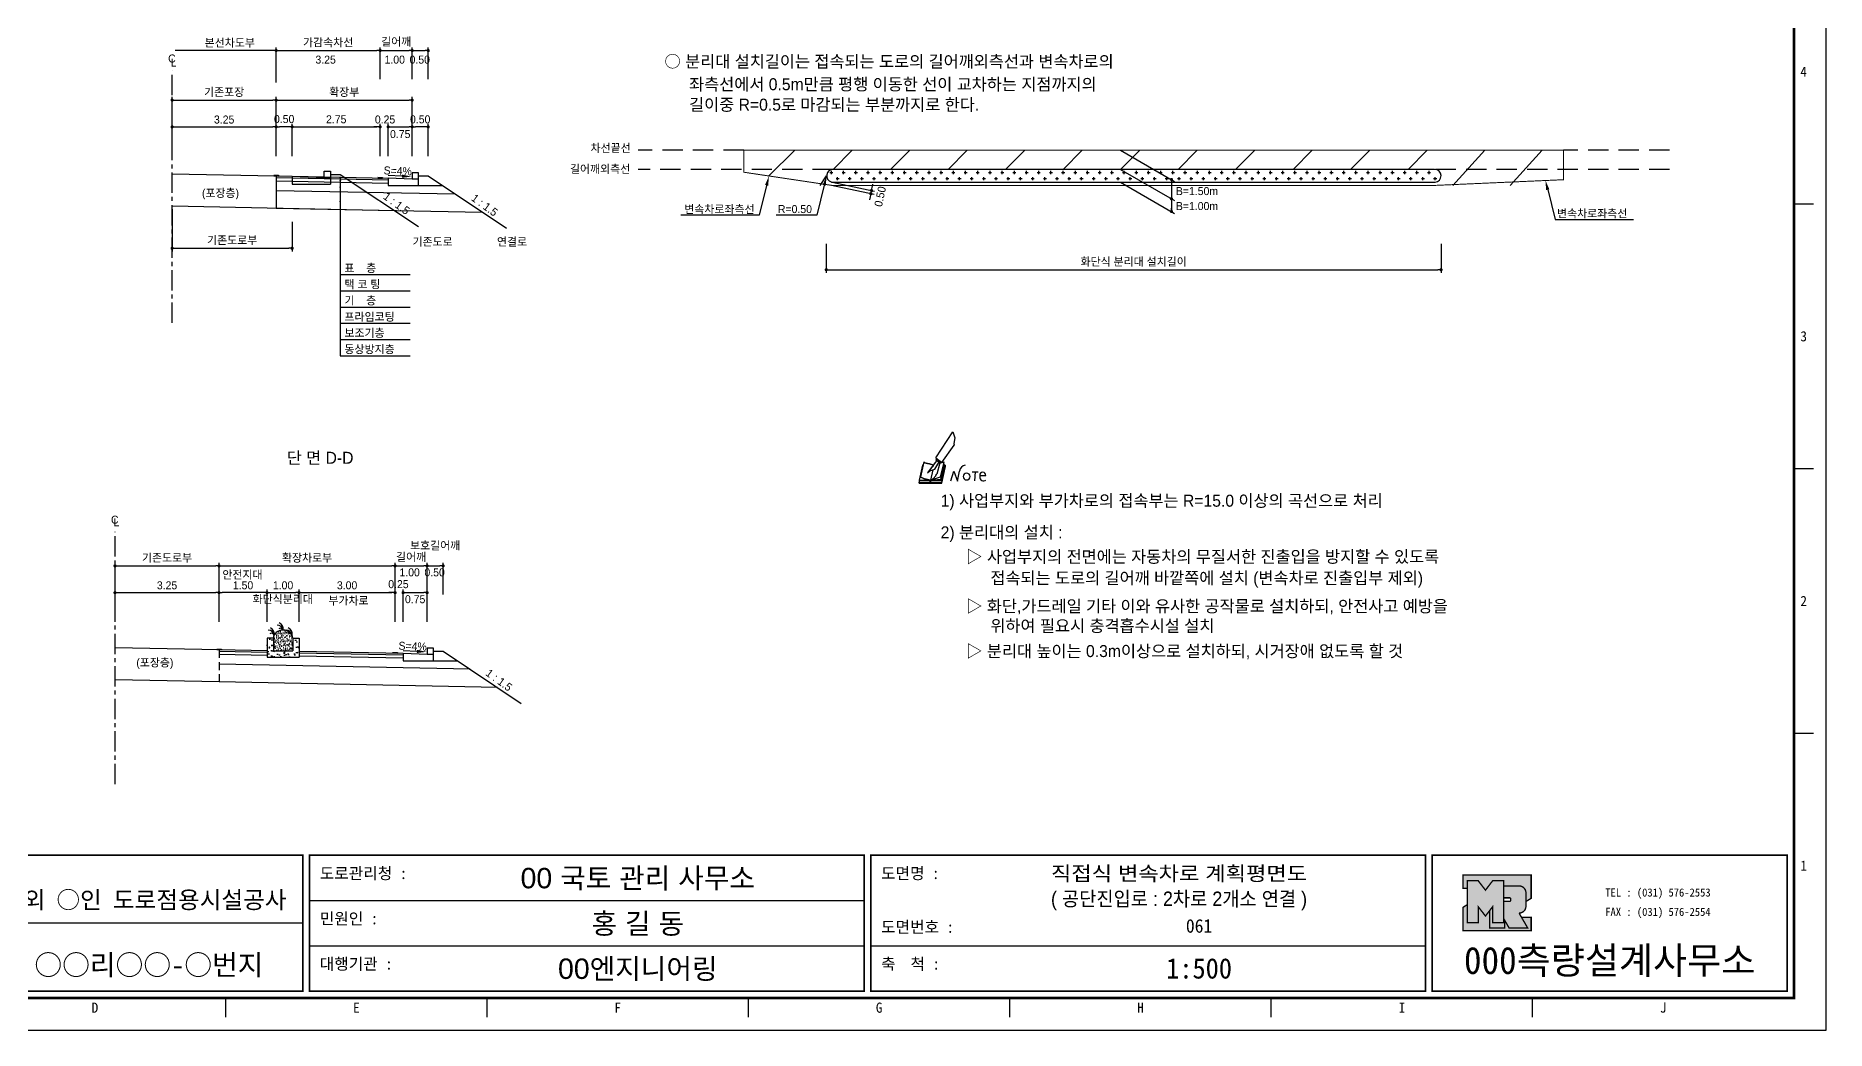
# Model space of a CAD drawing. Header units: millimetres. Extents: x 492 to 915, y -1 to 299.
# Drawn here: x 635.4 to 915.1, y -0.7 to 154.6 of the extents above; entities that cross this region are included whole.
import ezdxf
from ezdxf.enums import TextEntityAlignment as Align

# ---------------------------------------------------------------- set-up
doc = ezdxf.new("R2010")
doc.units = ezdxf.units.MM
doc.linetypes.add('CENTER', pattern=[50.8, 31.75, -6.35, 6.35, -6.35])
doc.linetypes.add('HIDDEN', pattern=[9.525, 6.35, -3.175])
for name, color, linetype in [('CC-GSTR-0004', 4, 'Continuous'), ('CM-LANE-0030', 30, 'Continuous'), ('CZ-DIMT-0002', 7, 'Continuous'), ('CZ-EXST-0002', 1, 'Continuous'), ('CZ-LIN1-0007', 7, 'Continuous'), ('CZ-LIN2-0003', 3, 'Continuous'), ('CZ-LINE-0001', 7, 'Continuous'), ('CZ-TEXT-BOX0', 7, 'Continuous'), ('TITLE', 7, 'Continuous')]:
    doc.layers.add(name, color=color, linetype=linetype)
doc.styles.add('견고딕', font='arial.ttf')
doc.styles.add('돋움', font='')
doc.styles.add('돋음체', font='')
doc.styles.get('돋움').set_extended_font_data('Dotum')
doc.styles.get('돋음체').set_extended_font_data('DotumChe')

# ---------------------------------------------------------------- blocks, each defined once
blk = doc.blocks.new('note')
for p, q in [((0.85, 3.5), (3.53, 7.57)), ((3.53, 7.57), (3.8, 6.64)), ((3.8, 6.64), (3.69, 5.72)), ((3.69, 5.72), (3.74, 5.46)), ((-1.01, 2.9), (-1.53, 0.52)), ((-1, 2.9), (-1.01, 2.9)), ((-0.98, 2.85), (-1, 2.9)), ((-0.95, 2.8), (-0.98, 2.85)), ((1, 3.1), (0.75, 2.77)), ((0.85, 3.5), (1.8, 2.79)), ((1, 3.4), (0.85, 3.21)), ((0.85, 3.21), (1.52, 2.71)), ((1.16, 2.53), (1.37, 2.82)), ((2.13, 2.84), (1.44, 2.63)), ((1.52, 2.71), (1.66, 2.9)), ((1.6, 0.53), (2.13, 2.84)), ((1.8, 2.79), (3.74, 5.46)), ((-1.24, 2.36), (-1.77, 0)), ((-1.77, 0), (1.77, 0)), ((-1.77, 0), (-1.77, -0.3)), ((-1.53, 0.52), (-1.55, 0.54)), ((-1.48, 0.48), (-1.53, 0.52)), ((-1.43, 0.44), (-1.48, 0.48)), ((-1.38, 0.41), (-1.43, 0.44)), ((-1.33, 0.4), (-1.38, 0.41)), ((-1.27, 0.37), (-1.33, 0.4)), ((-1.22, 0.35), (-1.27, 0.37)), ((-1.13, 2.36), (-1.24, 2.36)), ((-1.17, 0.33), (-1.22, 0.35)), ((-1.12, 0.32), (-1.17, 0.33)), ((-1.02, 0.25), (-1.12, 0.32)), ((-0.97, 0.22), (-1.02, 0.25)), ((-0.93, 0.21), (-0.97, 0.22)), ((-0.9, 2.75), (-0.95, 2.8)), ((-0.88, 0.19), (-0.93, 0.21)), ((-0.85, 2.72), (-0.9, 2.75)), ((-0.8, 0.18), (-0.88, 0.19)), ((-0.79, 2.69), (-0.85, 2.72)), ((-0.75, 0.17), (-0.8, 0.18)), ((-0.74, 2.68), (-0.79, 2.69)), ((-0.7, 0.16), (-0.75, 0.17)), ((-0.69, 2.65), (-0.74, 2.68)), ((-0.64, 0.15), (-0.7, 0.16)), ((-0.64, 2.65), (-0.69, 2.65)), ((-0.59, 2.63), (-0.64, 2.65)), ((-0.58, 0.14), (-0.64, 0.15)), ((-0.54, 2.62), (-0.59, 2.63)), ((-0.53, 0.13), (-0.58, 0.14)), ((-0.48, 2.61), (-0.54, 2.62)), ((-0.48, 0.12), (-0.53, 0.13)), ((-0.43, 2.61), (-0.48, 2.61)), ((-0.43, 0.11), (-0.48, 0.12)), ((0.75, 2.77), (-0.46, 1.16)), ((0.37, 2.24), (-0.46, 1.16)), ((-0.46, 1.16), (-0.08, 1.47)), ((-0.38, 2.59), (-0.43, 2.61)), ((-0.38, 0.08), (-0.43, 0.11)), ((-0.33, 2.59), (-0.38, 2.59)), ((-0.29, 0.06), (-0.38, 0.08)), ((-0.27, 2.58), (-0.33, 2.59)), ((-0.23, 0.05), (-0.29, 0.06)), ((-0.22, 2.57), (-0.27, 2.58)), ((-0.16, 0.04), (-0.23, 0.05)), ((-0.17, 2.56), (-0.22, 2.57)), ((-0.12, 2.55), (-0.17, 2.56)), ((-0.11, 0.03), (-0.16, 0.04)), ((-0.07, 2.53), (-0.12, 2.55)), ((-0.04, 0.02), (-0.11, 0.03)), ((-0.08, 1.47), (0.72, 1.75)), ((-0.01, 2.51), (-0.07, 2.53)), ((-0.05, -0.3), (-0.05, 0)), ((0, 0), (-0.04, 0.02)), ((0.04, 2.5), (-0.01, 2.51)), ((0.37, 1.63), (0, 0)), ((0, 0), (1.6, 0.53)), ((0, 0), (1.65, 0.18)), ((0, 0.01), (0.06, 0.04)), ((0, -0.3), (0, 0)), ((0.09, 2.48), (0.04, 2.5)), ((0.05, -0.3), (0.05, 0)), ((0.06, 0.04), (0.11, 0.07)), ((0.14, 2.48), (0.09, 2.48)), ((0.11, 0.07), (0.16, 0.09)), ((0.2, 2.47), (0.14, 2.48)), ((0.16, 0.09), (0.21, 0.12)), ((0.26, 2.43), (0.18, 2.46)), ((0.21, 0.12), (0.27, 0.14)), ((0.34, 2.4), (0.26, 2.43)), ((0.27, 0.14), (0.36, 0.19)), ((0.45, 2.37), (0.34, 2.4)), ((0.36, 0.19), (0.41, 0.22)), ((0.41, 0.22), (0.46, 0.27)), ((0.46, 0.27), (0.51, 0.3)), ((0.51, 0.3), (0.56, 0.34)), ((0.56, 0.34), (0.6, 0.4)), ((0.6, 0.4), (0.64, 0.45)), ((0.64, 0.45), (0.67, 0.51)), ((0.67, 0.51), (0.74, 0.58)), ((0.72, 1.75), (1.16, 2.53)), ((0.74, 0.58), (0.79, 0.63)), ((0.79, 0.63), (0.83, 0.68)), ((0.83, 0.68), (0.86, 0.73)), ((0.86, 0.73), (0.89, 0.79)), ((0.89, 0.84), (0.92, 0.89)), ((0.89, 0.79), (0.89, 0.84)), ((0.92, 0.89), (0.96, 0.95)), ((0.96, 0.95), (1.01, 0.97)), ((1.47, 2.74), (1.01, 0.97)), ((1.65, 0.18), (2.19, 2.48)), ((1.77, 0), (2.3, 2.36)), ((1.77, -0.3), (2.3, 2.07)), ((1.77, -0.38), (2.3, 1.99)), ((1.77, -0.44), (2.3, 1.93)), ((1.77, 0), (1.77, -0.3)), ((2.19, 2.48), (2.04, 2.47)), ((2.3, 2.36), (2.16, 2.36)), ((2.3, 2.36), (2.3, 2.07)), ((3.21, -0.08), (3.68, 1.4)), ((3.68, 1.4), (4.26, -0.14)), ((4.26, -0.14), (4.56, 1.44)), ((6.55, 1.34), (7.46, 1.34)), ((7.01, 1.34), (6.87, -0.11)), ((7.71, 0.77), (7.71, 0.55)), ((7.71, 0.77), (8.67, 0.77)), ((-1.77, -0.3), (1.77, -0.3)), ((-1.77, -0.43), (-1.77, -0.3)), ((-1.77, -0.37), (1.77, -0.37)), ((-1.77, -0.43), (1.77, -0.43))]:
    blk.add_line(p, q)
for centre, major_axis, start_param, end_param in [((0.4, 2.31), (0.0702, 0.0702), 3.283946, 6.425539), ((5.68, 1.23), (-0.806, 0.806), -0.591174, 0.597824), ((5.66, 0.58), (-0.378, 0.378), 3.926991, 10.210176), ((8.3, 0.49), (0.422, 0.422), 2.265602, 4.634911), ((8.19, 0.77), (-0.342, 0.342), 3.926991, 7.068583)]:
    blk.add_ellipse(centre, major_axis=major_axis, ratio=1, start_param=start_param, end_param=end_param)
blk = doc.blocks.new('_Dot')
at = {"color": 0, "linetype": 'ByBlock', "lineweight": -2}
blk.add_line((-0.5, 0), (-1, 0), dxfattribs=at)
at = {"color": 0, "linetype": 'ByBlock', "const_width": 0.5}
blk.add_lwpolyline([(-0.25, 0, 1), (0.25, 0, 1)], format="xyb", close=True, dxfattribs=at)

msp = doc.modelspace()

# ---------------------------------------------------------------- hatches: boundary and pattern name
at = {"layer": 'CZ-EXST-0002'}
h = msp.add_hatch(dxfattribs=at)
h.set_pattern_fill('AR-SAND', color=256, scale=0.01, style=0)
h.set_pattern_definition([(37.5, (-436.57536, 3541.3934), (-0.016000313, 0.489413237), [0, -0.38608, 0, -0.4318, 0, -0.41275]), (7.5, (-436.57536, 3541.3934), (0.44952328, 0.7168251), [0, -0.20828, 0, -0.34798, 0, -0.13335]), (327.5, (-436.8878, 3541.3934), (0.79099237, 0.001437185), [0, -0.127, 0, -0.4572, 0, -0.5969]), (317.5, (-436.8878, 3541.3934), (0.76355645, 0.22292932), [0, -0.0635, 0, -0.29972, 0, -0.3429])])
edge = h.paths.add_edge_path()
edge.add_ellipse((674.04, 60.55), major_axis=(-1.5, 0), ratio=0.829212, start_angle=180, end_angle=360)
edge.add_line((672.54, 60.55), (672.54, 58.55))
edge.add_line((672.54, 58.55), (675.54, 58.55))
edge.add_line((675.54, 58.55), (675.54, 60.55))
h = msp.add_hatch(dxfattribs=at)
h.set_pattern_fill('AR-CONC', color=256, scale=0.01, style=0)
h.set_pattern_definition([(50, (-436.5754, 3541.3934), (1.8218467, -0.15939086), [0.1905, -2.0955]), (355, (-436.5754, 3541.3934), (-0.3524283, 1.9105664), [0.1524, -1.6764]), (100.451, (-436.4235, 3541.3801), (1.469425, 1.7511669), [0.1619, -1.7809]), (46.1842, (-436.5754, 3541.9014), (2.7107904, -0.4204233), [0.28575, -3.14325]), (96.6356, (-436.3495, 3541.8664), (2.3740423, 2.4742556), [0.24285, -2.67135]), (351.184, (-436.5754, 3541.9014), (2.374046, 2.4742512), [0.2286, -2.5146]), (21, (-436.3214, 3541.7744), (1.5161488, -1.0226552), [0.1905, -2.0955]), (326, (-436.3214, 3541.7744), (0.6180203, 1.8418797), [0.1524, -1.6764]), (71.4514, (-436.195, 3541.6892), (2.1341649, 0.8192286), [0.1619, -1.7809]), (37.5, (-436.57536, 3541.3934), (0.03088603, 0.84555039), [0, -1.65608, 0, -1.7018, 0, -1.68275]), (7.5, (-436.5754, 3541.3934), (0.66819663, 1.00180575), [0, -0.97028, 0, -1.61798, 0, -0.64135]), (327.5, (-437.1418, 3541.3934), (1.35590595, -0.05728744), [0, -0.635, 0, -1.9812, 0, -2.6289]), (317.5, (-437.3958, 3541.3934), (1.4812918, 0.2542649), [0, -0.8255, 0, -1.31572, 0, -1.8669])])
h.paths.add_polyline_path([(676.54, 57.55), (676.54, 60.55), (675.54, 60.55), (675.54, 58.55), (672.54, 58.55), (672.54, 60.55), (671.54, 60.55), (671.54, 57.55)])
at = {"layer": 'CZ-LIN1-0007'}
for points in [[(673.34, 132.7), (673.34, 132.83), (672.59, 132.84), (672.59, 132.72)], [(689.59, 132.38), (689.59, 132.5), (688.84, 132.52), (688.84, 132.39)], [(664.42, 58.7), (664.42, 58.83), (663.67, 58.84), (663.67, 58.72)], [(691.92, 58.15), (691.92, 58.28), (691.17, 58.29), (691.17, 58.17)]]:
    msp.add_hatch(color=256, dxfattribs=at).paths.add_polyline_path(points)
at = {"layer": 'CZ-LIN2-0003'}
h = msp.add_hatch(dxfattribs=at)
h.set_pattern_fill('CROSS', color=256, scale=0.15, style=0)
h.set_pattern_definition([(0, (427.0286, -324.9011), (0.9525, 0.9525), [0.47625, -1.42875]), (90, (427.26675, -325.1392), (-0.9525, 0.9525), [0.47625, -1.42875])])
h.paths.add_polyline_path([(759.93, 133.74, 0.857281), (759.63, 131.79, -0.001024), (759.78, 131.74), (853.9, 131.74, 1), (853.9, 133.74)])
at = {"layer": 'TITLE', "ltscale": 150}
h = msp.add_hatch(color=8, dxfattribs=at)
edge = h.paths.add_edge_path()
edge.add_line((868.98, 23.54), (858.31, 23.54))
edge.add_line((858.31, 23.54), (858.31, 21.46))
edge.add_line((858.31, 21.46), (859.02, 21.46))
edge.add_line((859.02, 21.46), (859.02, 22.64))
edge.add_line((859.02, 22.64), (860.71, 22.64))
edge.add_line((860.71, 22.64), (861.84, 21.18))
edge.add_line((861.84, 21.18), (862.96, 22.64))
edge.add_line((862.96, 22.64), (864.66, 22.64))
edge.add_line((864.66, 22.64), (864.66, 21.84))
edge.add_line((864.66, 21.84), (867.09, 21.84))
edge.add_arc((867.09, 20.77), 1.07, 0, 90, ccw=False)
edge.add_line((868.16, 20.77), (868.16, 19.4))
edge.add_line((868.16, 19.4), (868.98, 19.91))
edge.add_line((868.98, 19.91), (868.98, 23.54))
h.paths.add_polyline_path([(862.52, 18.02), (861.84, 17.14), (860.71, 18.59), (860.71, 16.08), (859.02, 16.08), (859.02, 18.93), (858.31, 18.48), (858.31, 14.85), (868.98, 14.85), (868.98, 16.93), (867.48, 16.93), (868.43, 15.28), (865.53, 15.28), (864.83, 16.49), (864.83, 15.28), (862.52, 15.28)])
msp.add_hatch(color=5, dxfattribs=at).paths.add_polyline_path([(864.66, 22.64), (862.96, 22.64), (861.84, 21.18), (860.71, 22.64), (859.02, 22.64), (859.02, 16.08), (860.71, 16.08), (860.71, 18.59), (861.84, 17.14), (862.96, 18.59), (862.96, 16.08), (864.66, 16.08)])
h = msp.add_hatch(color=161, dxfattribs=at)
edge = h.paths.add_edge_path()
edge.add_arc((867.09, 20.77), 1.07, 360, 450)
edge.add_line((867.09, 21.84), (864.66, 21.84))
edge.add_line((864.66, 21.84), (864.66, 19.98))
edge.add_line((864.66, 19.98), (865.65, 19.98))
edge.add_arc((865.65, 19.87), 0.113, 0, 90, ccw=False)
edge.add_line((865.76, 19.87), (865.76, 19.56))
edge.add_arc((865.65, 19.56), 0.113, 270, 360, ccw=False)
edge.add_line((865.65, 19.45), (864.66, 19.45))
edge.add_line((864.66, 19.45), (864.66, 16.08))
edge.add_line((864.66, 16.08), (862.96, 16.08))
edge.add_line((862.96, 16.08), (862.96, 18.59))
edge.add_line((862.96, 18.59), (862.52, 18.02))
edge.add_line((862.52, 18.02), (862.52, 15.28))
edge.add_line((862.52, 15.28), (864.83, 15.28))
edge.add_line((864.83, 15.28), (864.83, 16.49))
edge.add_line((864.83, 16.49), (865.53, 15.28))
edge.add_line((865.53, 15.28), (868.43, 15.28))
edge.add_line((868.43, 15.28), (867.09, 17.6))
edge.add_arc((867.09, 18.66), 1.07, 270, 360)
edge.add_line((868.16, 18.66), (868.16, 20.77))

# ---------------------------------------------------------------- linework, layer by layer
at = {"color": 0, "linetype": 'ByBlock', "lineweight": -2}
for p, q in [((672.71, 152.3), (672.46, 152.3)), ((812.79, 131.91), (812.79, 131.66)), ((765.8, 129.71), (765.74, 129.47)), ((766, 130.68), (766.05, 130.92)), ((812.79, 128.91), (812.79, 128.66)), ((812.79, 127.41), (812.79, 127.66))]:
    msp.add_line(p, q, dxfattribs=at)
at = {"color": 0, "linetype": 'ByBlock', "const_width": 0.25}
for points in [[(672.84, 152.3, 1), (673.09, 152.3, 1)], [(812.79, 132.04, 1), (812.79, 132.29, 1)], [(765.82, 129.83, 1), (765.87, 130.08, 1)], [(765.98, 130.55, 1), (765.92, 130.31, 1)], [(812.79, 129.04, 1), (812.79, 129.29, 1)], [(812.79, 127.29, 1), (812.79, 127.04, 1)]]:
    msp.add_lwpolyline(points, format="xyb", close=True, dxfattribs=at)
at = {"layer": 'CC-GSTR-0004'}
for points in [[(695.21, 132.21), (694.21, 132.21), (690.46, 132.36), (690.46, 131.21), (695.21, 131.21), (695.21, 133.21), (694.21, 133.21), (694.21, 132.21)], [(697.54, 57.99), (696.54, 57.99), (692.79, 58.14), (692.79, 56.99), (697.54, 56.99), (697.54, 58.99), (696.54, 58.99), (696.54, 57.99)]]:
    msp.add_lwpolyline(points, dxfattribs=at)
at = {"layer": 'CM-LANE-0030'}
for p, q in [((749.93, 132.71), (753.97, 136.74)), ((759.95, 133.74), (762.95, 136.74)), ((768.93, 133.74), (771.93, 136.74)), ((777.91, 133.74), (780.91, 136.74)), ((786.89, 133.74), (789.89, 136.74)), ((795.87, 133.74), (798.87, 136.74)), ((804.85, 133.74), (807.85, 136.74)), ((813.83, 133.74), (816.83, 136.74)), ((822.81, 133.74), (825.81, 136.74)), ((831.79, 133.74), (834.79, 136.74)), ((840.77, 133.74), (843.77, 136.74)), ((849.75, 133.74), (852.75, 136.74)), ((856.73, 131.24), (861.73, 136.74)), ((865.71, 131.24), (870.71, 136.74)), ((757.95, 131.24), (758.93, 132.73))]:
    msp.add_line(p, q, dxfattribs=at)
at = {"layer": 'CM-LANE-0030', "const_width": 0.15}
msp.add_lwpolyline([(874.03, 136.74), (874.03, 132.13), (853.94, 131.24), (759.78, 131.24, -0.142447), (759.78, 131.24), (746, 133.3), (746, 136.74)], format="xyb", close=True, dxfattribs=at)
at = {"layer": 'CZ-EXST-0002'}
for p, q in [((656.71, 133.04), (675.46, 132.66)), ((675.46, 132.66), (675.46, 131.46)), ((675.46, 132.66), (680.46, 132.46)), ((675.46, 131.46), (681.46, 131.46)), ((680.46, 132.46), (680.46, 133.46)), ((680.46, 133.46), (681.46, 133.46)), ((680.46, 132.46), (681.46, 132.46)), ((681.46, 133.46), (681.46, 131.46)), ((681.46, 132.96), (682.96, 132.96)), ((682.96, 132.96), (695.17, 124.83)), ((656.71, 128.04), (691.39, 127.34)), ((664.04, 58.71), (647.79, 59.04)), ((664.04, 53.71), (647.79, 54.04))]:
    msp.add_line(p, q, dxfattribs=at)
at = {"layer": 'CZ-LIN1-0007'}
for p, q in [((672.59, 132.84), (673.34, 132.83)), ((672.59, 132.72), (673.34, 132.7)), ((673.34, 132.83), (673.34, 132.7)), ((688.84, 132.52), (689.59, 132.5)), ((688.84, 132.39), (689.59, 132.38)), ((689.59, 132.5), (689.59, 132.38)), ((663.67, 58.84), (664.42, 58.83)), ((663.67, 58.72), (663.67, 58.84)), ((664.42, 58.83), (664.42, 58.7)), ((664.42, 58.7), (663.67, 58.72)), ((691.17, 58.17), (691.17, 58.29)), ((691.17, 58.29), (691.92, 58.28)), ((691.92, 58.15), (691.17, 58.17)), ((691.92, 58.28), (691.92, 58.15))]:
    msp.add_line(p, q, dxfattribs=at)
at = {"layer": 'CZ-LIN2-0003'}
for p, q in [((672.96, 132.71), (690.46, 132.36)), ((672.96, 132.71), (672.96, 127.71)), ((672.96, 132.46), (690.46, 132.11)), ((672.96, 131.96), (690.46, 131.61)), ((695.21, 132.71), (696.71, 132.71)), ((696.71, 132.71), (708.92, 124.58)), ((672.96, 130.46), (700.93, 129.9)), ((695.21, 131.21), (698.96, 131.21)), ((672.96, 127.71), (705.18, 127.07)), ((671.54, 60.55), (671.54, 57.55)), ((672.54, 60.55), (671.54, 60.55)), ((672.54, 60.55), (672.54, 58.55)), ((675.54, 60.55), (675.54, 58.55)), ((675.54, 60.55), (676.54, 60.55)), ((676.54, 60.55), (676.54, 57.55)), ((671.54, 58.56), (664.04, 58.71)), ((671.54, 58.31), (664.04, 58.46)), ((671.54, 57.81), (664.04, 57.96)), ((703.26, 55.68), (664.04, 56.46)), ((671.54, 57.55), (676.54, 57.55)), ((672.54, 58.55), (675.54, 58.55)), ((692.79, 58.14), (676.54, 58.46)), ((692.79, 57.89), (676.54, 58.21)), ((692.79, 57.39), (676.54, 57.71)), ((697.54, 58.49), (699.04, 58.49)), ((697.54, 56.99), (701.29, 56.99)), ((699.04, 58.49), (711.25, 50.35)), ((707.51, 52.84), (664.04, 53.71))]:
    msp.add_line(p, q, dxfattribs=at)
msp.add_lwpolyline([(853.9, 133.74), (759.93, 133.74, 0.857281), (759.63, 131.79, -0.001024), (759.78, 131.74), (853.94, 131.74), (853.97, 131.75, 0.966023)], format="xyb", close=True, dxfattribs=at)
for centre, radius, start, end in [((671.78, 60.89), 0.88, 7.8639, 92.7752), ((671.67, 61.23), 1, 347.1802, 67.3267), ((673.17, 61.67), 0.88, 7.8639, 92.7752), ((673.63, 61.64), 0.44, 19.771, 124.0366), ((673.06, 62.01), 1, 347.1802, 67.3267), ((674.56, 60.89), 0.88, 7.8639, 92.7752), ((674.46, 61.23), 1, 347.1802, 67.3267), ((672.24, 60.86), 0.44, 19.771, 124.0366), ((675.02, 60.86), 0.44, 19.771, 124.0366)]:
    msp.add_arc(centre, radius, start, end, dxfattribs=at)
msp.add_ellipse((674.04, 60.55), major_axis=(-1.5, 0), ratio=0.829212, start_param=3.141593, end_param=6.283185, dxfattribs=at)
at = {"layer": 'CZ-LINE-0001'}
for p, q in [((672.96, 152.3), (657.21, 152.3)), ((672.96, 147.33), (672.96, 152.8)), ((672.96, 147.83), (672.96, 152.8)), ((673.46, 152.3), (688.71, 152.3)), ((689.21, 147.83), (689.21, 152.8)), ((689.21, 147.83), (689.21, 152.8)), ((689.71, 152.3), (693.71, 152.3)), ((694.21, 147.83), (694.21, 152.8)), ((694.21, 147.83), (694.21, 152.8)), ((694.71, 152.3), (696.21, 152.3)), ((696.71, 147.83), (696.71, 152.8)), ((656.71, 140.88), (656.71, 145.06)), ((657.21, 144.56), (672.46, 144.56)), ((672.96, 140.88), (672.96, 145.06)), ((672.96, 140.88), (672.96, 145.06)), ((673.46, 144.56), (693.71, 144.56)), ((694.21, 140.88), (694.21, 145.06)), ((656.71, 135.83), (656.71, 140.88)), ((657.21, 140.38), (672.46, 140.38)), ((672.96, 135.83), (672.96, 140.88)), ((672.96, 135.83), (672.96, 140.88)), ((674.96, 140.38), (673.46, 140.38)), ((675.46, 135.83), (675.46, 140.88)), ((675.46, 135.83), (675.46, 140.88)), ((675.96, 140.38), (688.71, 140.38)), ((688.71, 140.38), (688.21, 140.38)), ((689.21, 135.83), (689.21, 140.88)), ((689.21, 135.83), (689.21, 140.88)), ((690.46, 135.83), (690.46, 140.88)), ((690.46, 135.83), (690.46, 140.88)), ((690.96, 140.38), (693.71, 140.38)), ((690.96, 140.38), (691.46, 140.38)), ((694.21, 135.83), (694.21, 140.88)), ((694.21, 138.27), (694.21, 140.88)), ((696.21, 140.38), (694.71, 140.38)), ((696.71, 135.83), (696.71, 140.88)), ((804.85, 136.74), (813.29, 131.87)), ((682.98, 132.51), (682.98, 104.65)), ((759.78, 131.74), (766.44, 130.33)), ((804.85, 133.74), (813.29, 128.87)), ((804.85, 131.74), (813.29, 126.87)), ((812.79, 132.16), (812.79, 127.16)), ((759.68, 131.27), (766.34, 129.85)), ((765.74, 129.47), (765.64, 128.98)), ((766.05, 130.92), (766.16, 131.41)), ((656.71, 127.54), (656.71, 120.92)), ((675.46, 125.53), (675.46, 120.92)), ((657.21, 121.42), (674.96, 121.42)), ((758.88, 122.1), (758.88, 117.57)), ((854.9, 122.1), (854.9, 117.57)), ((759.38, 118.07), (854.4, 118.07)), ((682.98, 117.31), (693.91, 117.31)), ((682.98, 114.78), (693.91, 114.78)), ((682.98, 112.25), (693.91, 112.25)), ((682.98, 109.72), (693.91, 109.72)), ((682.98, 107.18), (693.91, 107.18)), ((682.98, 104.65), (693.91, 104.65)), ((647.79, 68.14), (647.79, 72.32)), ((648.29, 71.82), (663.54, 71.82)), ((664.04, 68.14), (664.04, 72.32)), ((664.04, 68.14), (664.04, 72.32)), ((664.54, 71.82), (691.04, 71.82)), ((691.54, 68.14), (691.54, 72.32)), ((691.54, 67.34), (691.54, 72.32)), ((692.04, 71.82), (696.04, 71.82)), ((696.54, 67.34), (696.54, 72.32)), ((696.54, 67.34), (696.54, 72.32)), ((697.04, 71.82), (698.54, 71.82)), ((699.04, 67.34), (699.04, 72.32)), ((647.79, 63.09), (647.79, 68.14)), ((648.29, 67.64), (663.54, 67.64)), ((664.04, 63.09), (664.04, 68.14)), ((664.04, 63.09), (664.04, 68.14)), ((671.04, 67.64), (664.54, 67.64)), ((671.54, 63.09), (671.54, 68.14)), ((671.54, 63.09), (671.54, 68.14)), ((672.04, 67.64), (676.04, 67.64)), ((676.54, 63.09), (676.54, 68.14)), ((676.54, 63.09), (676.54, 68.14)), ((677.04, 67.64), (691.04, 67.64)), ((691.04, 67.64), (690.54, 67.64)), ((691.54, 63.09), (691.54, 68.14)), ((691.54, 63.09), (691.54, 68.14)), ((692.79, 63.09), (692.79, 68.14)), ((692.79, 63.09), (692.79, 68.14)), ((693.29, 67.64), (693.79, 67.64)), ((693.29, 67.64), (696.04, 67.64)), ((696.54, 63.09), (696.54, 68.14))]:
    msp.add_line(p, q, dxfattribs=at)
at = {"layer": 'CZ-LINE-0001', "linetype": 'CENTER', "ltscale": 0.1}
for p, q in [((656.71, 109.76), (656.71, 149.14)), ((647.79, 37.74), (647.79, 77.13))]:
    msp.add_line(p, q, dxfattribs=at)
at = {"layer": 'CZ-LINE-0001', "linetype": 'HIDDEN', "ltscale": 0.5}
for p, q in [((746, 136.74), (729.48, 136.74)), ((890.56, 136.74), (874.03, 136.74)), ((759.93, 133.74), (729.48, 133.74)), ((890.56, 133.74), (853.9, 133.74))]:
    msp.add_line(p, q, dxfattribs=at)
at = {"layer": 'CZ-LINE-0001', "linetype": 'HIDDEN', "ltscale": 0.2}
msp.add_line((664.04, 58.71), (664.04, 53.71), dxfattribs=at)
at = {"layer": 'CZ-LINE-0001'}
for points in [[(692.61, 132.68), (690.47, 132.77)], [(749.57, 131.25), (748.39, 126.59), (736.16, 126.59)], [(758.57, 131.27), (757.4, 126.61), (751.05, 126.61)], [(694.94, 58.46), (692.79, 58.54)]]:
    msp.add_lwpolyline(points, dxfattribs=at)
at = {"layer": 'CZ-LINE-0001', "extrusion": (0, 0, -1)}
msp.add_lwpolyline([(-871.57, 130.59), (-872.74, 125.92), (-884.97, 125.92)], dxfattribs=at)
at = {"layer": 'CZ-LINE-0001', "linetype": 'ByBlock'}
for centre, start, end in [((682.98, 132.45), 0, 180), ((682.98, 132.45), 0, 180), ((682.98, 132.45), 180, 0), ((682.98, 132.45), 180, 0), ((682.98, 132.25), 0, 180), ((682.98, 132.25), 0, 180), ((682.98, 132.25), 180, 0), ((682.98, 132.25), 180, 0), ((682.98, 132.02), 0, 180), ((682.98, 132.02), 0, 180), ((682.98, 132.02), 180, 0), ((682.98, 132.02), 180, 0), ((682.97, 131.76), 0, 180), ((682.97, 131.76), 0, 180), ((682.97, 131.76), 180, 0), ((682.97, 131.76), 180, 0), ((682.97, 130.97), 0, 180), ((682.97, 130.97), 0, 180), ((682.97, 130.97), 180, 0), ((682.97, 130.97), 180, 0), ((682.97, 128.73), 0, 180), ((682.97, 128.73), 0, 180), ((682.97, 128.73), 180, 0), ((682.97, 128.73), 180, 0)]:
    msp.add_arc(centre, 0.0625, start, end, dxfattribs=at)
at = {"layer": 'CZ-LINE-0001'}
for points in [[(692.62, 132.93), (694.11, 132.62), (692.6, 132.43)], [(749.32, 131.31), (749.93, 132.71), (749.81, 131.19)], [(758.33, 131.33), (758.93, 132.73), (758.81, 131.21)], [(694.95, 58.71), (696.44, 58.4), (694.93, 58.21)]]:
    msp.add_solid(points, dxfattribs=at)
at = {"layer": 'CZ-LINE-0001', "extrusion": (0, 0, -1)}
msp.add_solid([(-871.81, 130.65), (-871.2, 132.04), (-871.32, 130.52)], dxfattribs=at)
at = {"layer": 'TITLE', "color": 7, "linetype": 'Continuous'}
for p, q in [((913.05, 128.33), (910.02, 128.33)), ((913.05, 87), (910.02, 87)), ((913.05, 45.67), (910.02, 45.67)), ((665.08, 1.32), (665.08, 4.34)), ((705.9, 1.32), (705.9, 4.34)), ((746.73, 1.32), (746.73, 4.34)), ((787.55, 1.32), (787.55, 4.34)), ((828.37, 1.32), (828.37, 4.34)), ((869.2, 1.32), (869.2, 4.34))]:
    msp.add_line(p, q, dxfattribs=at)
at = {"layer": 'TITLE', "ltscale": 150}
for p, q in [((678.18, 19.55), (764.79, 19.55)), ((677.12, 16.02), (590.51, 16.02)), ((678.18, 12.48), (764.79, 12.48)), ((765.85, 12.48), (852.46, 12.48))]:
    msp.add_line(p, q, dxfattribs=at)
at = {"layer": 'TITLE'}
msp.add_line((910.14, 4.34), (501.27, 4.34), dxfattribs=at)
msp.add_lwpolyline([(491.7, -0.69), (915.06, -0.69), (915.06, 298.69), (491.7, 298.69)], close=True, dxfattribs=at)
at = {"layer": 'TITLE', "linetype": 'Continuous', "const_width": 0.403}
msp.add_lwpolyline([(501.78, 4.34), (501.78, 293.65), (910.02, 293.65), (910.02, 4.34)], close=True, dxfattribs=at)
at = {"layer": 'TITLE', "ltscale": 150}
for points, const_width in [([(590.51, 26.63), (677.12, 26.63), (677.12, 5.41), (590.51, 5.41)], 0.265), ([(764.79, 5.41), (678.18, 5.41), (678.18, 26.63), (764.79, 26.63)], 0.265), ([(765.85, 26.63), (852.46, 26.63), (852.46, 5.41), (765.85, 5.41)], 0.265), ([(908.96, 26.63), (908.96, 5.41), (853.52, 5.41), (853.52, 26.63), (908.96, 26.63)], 0.265), ([(864.66, 22.64), (862.96, 22.64), (861.84, 21.18), (860.71, 22.64), (859.02, 22.64), (859.02, 16.08), (860.71, 16.08), (860.71, 18.59), (861.84, 17.14), (862.96, 18.59), (862.96, 16.08), (864.66, 16.08)], 0.212), ([(862.52, 18.02), (861.84, 17.14), (860.71, 18.59), (860.71, 16.08), (859.02, 16.08), (859.02, 18.93), (858.31, 18.48), (858.31, 14.85), (868.98, 14.85), (868.98, 16.93), (867.48, 16.93), (868.43, 15.28), (865.53, 15.28), (864.83, 16.49), (864.83, 15.28), (862.52, 15.28)], 0.212)]:
    msp.add_lwpolyline(points, close=True, dxfattribs=dict(at, const_width=const_width))
at = {"layer": 'TITLE', "ltscale": 150, "const_width": 0.212}
for points in [[(868.98, 23.54), (858.31, 23.54), (858.31, 21.46), (859.02, 21.46), (859.02, 22.64), (860.71, 22.64), (861.84, 21.18), (862.96, 22.64), (864.66, 22.64), (864.66, 21.84), (867.09, 21.84, -0.414214), (868.16, 20.77), (868.16, 19.4), (868.98, 19.91)], [(868.16, 20.77, 0.414214), (867.09, 21.84), (864.66, 21.84), (864.66, 19.98), (865.65, 19.98, -0.414214), (865.76, 19.87), (865.76, 19.56, -0.414214), (865.65, 19.45), (864.66, 19.45), (864.66, 16.08), (862.96, 16.08), (862.96, 18.59), (862.52, 18.02), (862.52, 15.28), (864.83, 15.28), (864.83, 16.49), (865.53, 15.28), (868.43, 15.28), (867.09, 17.6, 0.414214), (868.16, 18.66)]]:
    msp.add_lwpolyline(points, format="xyb", close=True, dxfattribs=at)

# ---------------------------------------------------------------- block references
at = {"layer": 'CZ-LINE-0001', "xscale": 0.5, "yscale": 0.5, "zscale": 0.5, "rotation": 180}
for p in [(672.96, 152.3), (689.21, 152.3), (694.21, 152.3), (656.71, 144.56), (672.96, 144.56), (656.71, 140.38), (672.96, 140.38), (675.46, 140.38), (690.46, 140.38), (690.46, 140.38), (694.21, 140.38), (656.71, 121.42), (758.88, 118.07), (647.79, 71.82), (664.04, 71.82), (691.54, 71.82), (696.54, 71.82), (647.79, 67.64), (664.04, 67.64), (671.54, 67.64), (676.54, 67.64), (692.79, 67.64), (692.79, 67.64)]:
    msp.add_blockref('_Dot', p, dxfattribs=at)
at = {"layer": 'CZ-LINE-0001', "xscale": 0.5, "yscale": 0.5, "zscale": 0.5}
for p in [(689.21, 152.3), (694.21, 152.3), (696.71, 152.3), (672.96, 144.56), (694.21, 144.56), (672.96, 140.38), (675.46, 140.38), (689.21, 140.38), (689.21, 140.38), (694.21, 140.38), (696.71, 140.38), (675.46, 121.42), (854.9, 118.07), (664.04, 71.82), (691.54, 71.82), (696.54, 71.82), (699.04, 71.82), (664.04, 67.64), (671.54, 67.64), (676.54, 67.64), (691.54, 67.64), (691.54, 67.64), (696.54, 67.64)]:
    msp.add_blockref('_Dot', p, dxfattribs=at)
at = {"layer": 'CZ-TEXT-BOX0'}
msp.add_blockref('note', (775.14, 85.19), dxfattribs=at)

# ---------------------------------------------------------------- texts
at = {"layer": 'CZ-DIMT-0002', "style": '돋움'}
for s, p in [('C', (656.68, 151.06)), ('L', (656.94, 150.41)), ('차선끝선', (725.2, 137.08)), ('C', (647.75, 79.04)), ('L', (648.02, 78.64))]:
    msp.add_text(s, height=1.25, dxfattribs=at).set_placement(p, align=Align.MIDDLE_CENTER)
for s, p in [('3.25', (679.1, 150.26)), ('1.00', (689.89, 150.26)), ('0.50', (693.8, 150.26)), ('길어깨외측선', (718.85, 133.17)), ('(포장층)', (661.37, 129.42)), ('B=1.50m', (813.49, 129.73)), ('B=1.00m', (813.49, 127.39)), ('변속차로좌측선', (736.7, 126.9)), ('R=0.50', (751.33, 126.92)), ('변속차로좌측선', (873.02, 126.23)), ('기존도로', (694.26, 121.82)), ('연결로', (707.45, 121.82)), ('표    층', (683.63, 117.7)), ('택 코 팅', (683.63, 115.17)), ('기    층', (683.63, 112.64)), ('프라임코팅', (683.63, 110.1)), ('보조기층', (683.63, 107.57)), ('동상방지층', (683.63, 105.04)), ('안전지대', (664.56, 69.83)), ('1.00', (692.22, 70.19)), ('0.50', (696.12, 70.19)), ('화단식분리대', (669.28, 66)), ('부가차로', (681.12, 65.77)), ('(포장층)', (651.12, 56.1))]:
    msp.add_text(s, height=1.25, dxfattribs=at).set_placement(p)
for s, p in [('○ 분리대 설치길이는 접속되는 도로의 길어깨외측선과 변속차로의', (733.6, 150.6)), ('좌측선에서 0.5m만큼 평행 이동한 선이 교차하는 지점까지의', (737.45, 147.04)), ('길이중 R=0.5로 마감되는 부분까지로 한다.', (737.45, 143.85)), ('1) 사업부지와 부가차로의 접속부는 R=15.0 이상의 곡선으로 처리', (776.75, 82)), ('2) 분리대의 설치 :', (776.75, 77.06)), ('▷ 사업부지의 전면에는 자동차의 무질서한 진출입을 방지할 수 있도록', (780.73, 73.26)), ('접속되는 도로의 길어깨 바깥쪽에 설치 (변속차로 진출입부 제외)', (784.51, 69.93)), ('▷ 화단,가드레일 기타 이와 유사한 공작물로 설치하되, 안전사고 예방을', (780.73, 65.53)), ('위하여 필요시 충격흡수시설 설치', (784.51, 62.46)), ('▷ 분리대 높이는 0.3m이상으로 설치하되, 시거장애 없도록 할 것', (780.73, 58.52))]:
    msp.add_text(s, height=1.875, dxfattribs=at).set_placement(p, align=Align.MIDDLE_LEFT)
for s, rotation, p in [('S=4%', 357.7094, (691.95, 133.51)), ('1 : 1.5', 323.8881, (691.77, 128.42)), ('1 : 1.5', 323.8881, (705.52, 128.17)), ('S=4%', 357.7094, (694.28, 59.28)), ('1 : 1.5', 323.8881, (707.77, 53.99))]:
    msp.add_text(s, height=1.25, rotation=rotation, dxfattribs=at).set_placement(p, align=Align.MIDDLE_CENTER)
at = {"layer": 'CZ-DIMT-0002', "insert": (665.72, 153.44), "char_height": 1.25, "attachment_point": 5, "style": '돋움'}
msp.add_mtext('본선차도부', dxfattribs=at)
at = {"layer": 'CZ-DIMT-0002', "insert": (767.3, 129.5), "char_height": 1.25, "attachment_point": 5, "rotation": 78.0015, "style": '돋움'}
msp.add_mtext('\\A1;0.50', dxfattribs=at)
at = {"layer": 'CZ-LINE-0001', "char_height": 1.25, "attachment_point": 5, "style": '돋움'}
for s, insert in [('\\A1;가감속차선', (681.09, 153.5)), ('\\A1;길어깨', (691.71, 153.62)), ('\\A1;기존포장', (664.84, 145.75)), ('\\A1;확장부', (683.59, 145.75)), ('\\A1;3.25', (664.84, 141.52)), ('\\A1;0.50', (674.21, 141.6)), ('\\A1;2.75', (682.34, 141.56)), ('\\A1;0.25', (689.97, 141.53)), ('\\A1;0.75', (692.34, 139.25)), ('\\A1;0.50', (695.46, 141.55)), ('\\A1;기존도로부', (666.09, 122.61)), ('\\A1;화단식 분리대 설치길이', (806.89, 119.26)), ('\\A1;보호길어깨', (697.79, 74.93)), ('\\A1;기존도로부', (655.92, 73.01)), ('\\A1;확장차로{\\fGulimChe|b0|i0|c129|p32;부}', (677.79, 73.01)), ('\\A1;길어깨', (694.04, 73.14)), ('\\A1;3.25', (655.92, 68.78)), ('\\A1;1.50', (667.79, 68.78)), ('\\A1;1.00', (674.04, 68.78)), ('\\A1;3.00', (684.04, 68.78)), ('\\A1;0.25', (692.06, 68.96)), ('\\A1;0.75', (694.67, 66.61))]:
    msp.add_mtext(s, dxfattribs=dict(at, insert=insert))
at = {"layer": 'CZ-TEXT-BOX0', "style": '돋움'}
msp.add_text('단 면 D-D', height=1.875, dxfattribs=at).set_placement((679.82, 88.7), align=Align.MIDDLE_CENTER)
at = {"layer": 'TITLE', "color": 3, "linetype": 'Continuous', "style": '돋음체'}
for s, p in [('4', (911.54, 149)), ('3', (911.54, 107.67)), ('2', (911.54, 66.34)), ('1', (911.54, 25.01)), ('D', (644.66, 2.83)), ('E', (685.49, 2.83)), ('F', (726.31, 2.83)), ('G', (767.14, 2.83)), ('H', (807.96, 2.83)), ('I', (848.79, 2.83)), ('J', (889.61, 2.83))]:
    msp.add_text(s, height=1.59, dxfattribs=at).set_placement(p, align=Align.MIDDLE)
at = {"layer": 'TITLE', "style": '돋움'}
for s, width, p, p2 in [('직접식 변속차로 계획평면도', 1.010039, (793.98, 22.66), (833.98, 22.66)), ('( 공단진입로 : 2차로 2개소 연결 )', 0.838489, (793.98, 18.71), (833.98, 18.71))]:
    msp.add_text(s, height=2.25, dxfattribs=dict(at, width=width)).set_placement(p, p2, align=Align.FIT)
at = {"layer": 'TITLE', "style": '돋음체'}
for s, p in [('도로관리청 :', (679.77, 22.91)), ('도면명 :', (767.44, 22.91)), ('민원인 :', (679.77, 15.84)), ('도면번호 :', (767.44, 14.52)), ('대행기관 :', (679.77, 8.77)), ('축  척 :', (767.44, 8.77))]:
    msp.add_text(s, height=1.804, dxfattribs=at).set_placement(p)
at = {"layer": 'TITLE', "color": 7, "linetype": 'Continuous'}
for s, height, style, p in [('00 국토 관리 사무소', 3.1832, '견고딕', (729.44, 23.09)), ('국도 ○○호선 ○○○외 ○인 도로점용시설공사', 2.7, '돋음체', (636.32, 19.7)), ('홍 길 동', 3.183, '견고딕', (729.44, 16.02)), ('○○시 ○○면 ○○리○○-○번지', 3.1832, '돋음체', (638.34, 9.54)), ('00엔지니어링', 3.183, '견고딕', (729.44, 8.94))]:
    msp.add_text(s, height=height, dxfattribs=dict(at, style=style)).set_placement(p, align=Align.MIDDLE)
at = {"layer": 'TITLE', "color": 180, "style": '돋음체'}
for s, p in [('TEL : (031) 576-2553', (880.55, 20.18)), ('FAX : (031) 576-2554', (880.55, 17.16))]:
    msp.add_text(s, height=1.2733, dxfattribs=at).set_placement(p)
at = {"layer": 'TITLE', "linetype": 'Continuous', "style": '돋음체'}
for s, height, p in [('061', 2.122, (817.11, 15.58)), ('1:500', 3.183, (817.11, 8.94))]:
    msp.add_text(s, height=height, dxfattribs=at).set_placement(p, align=Align.MIDDLE)
at = {"layer": 'TITLE', "color": 180, "style": '돋음체'}
msp.add_text('000측량설계사무소', height=4.244, dxfattribs=at).set_placement((881.24, 8.09), align=Align.CENTER)

doc.saveas('drawing.dxf')
